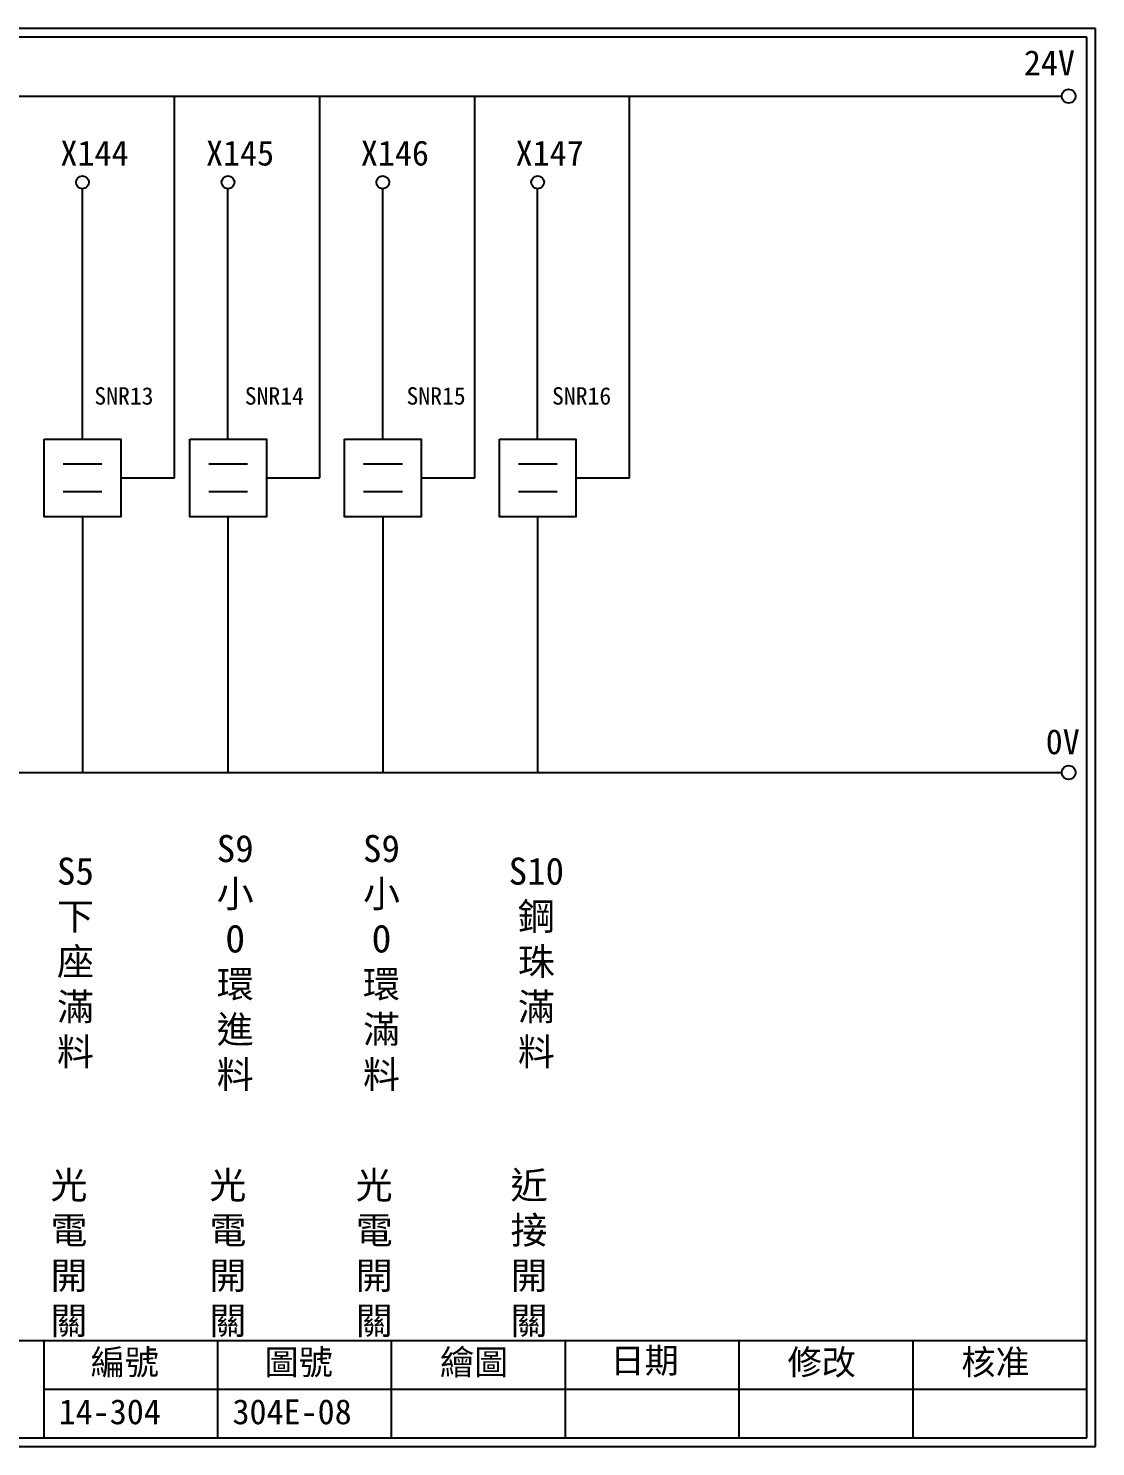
# Model space of a CAD drawing. Extents: x 325 to 612, y 3 to 207.
# Drawn here: x 458.8 to 612.3, y 3 to 207 of the extents above; entities that cross this region are included whole.
import ezdxf

# ---------------------------------------------------------------- set-up
doc = ezdxf.new("R2010")
doc.units = 0
doc.layers.get('0').update_dxf_attribs({"linetype": 'CONTINUOUS'})
doc.layers.add('圖框層', color=7, linetype='CONTINUOUS')
doc.layers.add('標尺寸層', color=3, linetype='CONTINUOUS')
doc.styles.add('CNS', font='romanc.shx', dxfattribs={"bigfont": 'chineset.shx'})
doc.styles.add('STSL', font='kaiu.ttf')

msp = doc.modelspace()

# ---------------------------------------------------------------- linework, layer by layer
for p, q in [((479.83, 142.31), (479.83, 197.22)), ((500.76, 142.31), (500.76, 197.22)), ((523.03, 142.31), (523.03, 197.22)), ((545.3, 142.31), (545.3, 197.22)), ((466.6, 147.89), (466.6, 183.91)), ((487.53, 147.89), (487.53, 183.91)), ((509.8, 147.89), (509.8, 183.91)), ((532.07, 147.89), (532.07, 183.91)), ((472.11, 142.31), (479.83, 142.31)), ((493.05, 142.31), (500.76, 142.31)), ((515.32, 142.31), (523.03, 142.31)), ((537.58, 142.31), (545.3, 142.31)), ((466.6, 136.73), (466.6, 99.96)), ((487.53, 136.73), (487.53, 99.96)), ((509.8, 136.73), (509.8, 99.96)), ((532.07, 136.73), (532.07, 99.96))]:
    msp.add_line(p, q)
for points in [[(461.09, 147.89), (472.11, 147.89), (472.11, 136.73), (461.09, 136.73)], [(482.02, 147.89), (493.05, 147.89), (493.05, 136.73), (482.02, 136.73)], [(504.29, 147.89), (515.32, 147.89), (515.32, 136.73), (504.29, 136.73)], [(526.56, 147.89), (537.58, 147.89), (537.58, 136.73), (526.56, 136.73)]]:
    msp.add_lwpolyline(points, close=True)
for centre in [(608.44, 197.22), (608.44, 99.96)]:
    msp.add_circle(centre, 1)
at = {"layer": '圖框層', "color": 7}
for p, q in [((612.32, 206.97), (325.32, 206.97)), ((612.32, 3), (612.32, 206.97)), ((611.07, 205.72), (326.57, 205.72)), ((611.07, 4.25), (611.07, 205.72)), ((326.57, 18.25), (611.07, 18.25)), ((461.07, 4.25), (461.07, 18.25)), ((486.07, 4.25), (486.07, 18.25)), ((511.07, 4.25), (511.07, 18.25)), ((536.07, 4.25), (536.07, 18.25)), ((561.07, 4.25), (561.07, 18.25)), ((586.07, 4.25), (586.07, 18.25)), ((461.07, 11.25), (611.07, 11.25)), ((326.57, 4.25), (611.07, 4.25)), ((325.32, 3), (612.32, 3))]:
    msp.add_line(p, q, dxfattribs=at)
at = {"layer": '標尺寸層', "color": 7}
for p, q in [((329.84, 197.22), (607.44, 197.22)), ((463.84, 144.34), (469.41, 144.34)), ((484.77, 144.34), (490.34, 144.34)), ((507.04, 144.34), (512.61, 144.34)), ((529.31, 144.34), (534.88, 144.34)), ((463.84, 140.37), (469.41, 140.37)), ((484.77, 140.37), (490.34, 140.37)), ((507.04, 140.37), (512.61, 140.37)), ((529.31, 140.37), (534.88, 140.37)), ((330.05, 99.96), (607.44, 99.96))]:
    msp.add_line(p, q, dxfattribs=at)
for centre in [(466.6, 184.83), (487.53, 184.83), (509.8, 184.83), (532.07, 184.83)]:
    msp.add_circle(centre, 0.92, dxfattribs=at)

# ---------------------------------------------------------------- texts
at = {"layer": '圖框層', "color": 4, "style": 'STSL'}
for s, height, p in [('24V', 3.6, (602, 200.22)), ('X144', 3.6, (463.43, 187.24)), ('X145', 3.6, (484.37, 187.24)), ('X146', 3.6, (506.64, 187.24)), ('X147', 3.6, (528.9, 187.24)), ('SNR13', 2.5, (468.31, 152.86)), ('SNR14', 2.5, (489.95, 152.86)), ('SNR15', 2.5, (513.21, 152.86)), ('SNR16', 2.5, (534.14, 152.86)), ('0V', 3.6, (605.14, 102.58)), ('編號', 3.6, (467.78, 13.34)), ('圖號', 3.6, (492.78, 13.34)), ('繪圖', 3.6, (518.01, 13.34)), ('日期', 3.6, (542.54, 13.59)), ('修改', 3.6, (568.01, 13.34)), ('核准', 3.6, (593.01, 13.34)), ('14-304', 3.6, (463.18, 6.22)), ('304E-08', 3.6, (488.18, 6.22))]:
    msp.add_text(s, height=height, dxfattribs=at).set_placement(p)
at = {"layer": '標尺寸層', "color": 7, "char_height": 3.9, "width": 4.9608, "attachment_point": 5, "style": 'CNS'}
for s, insert in [('{\\fDFKai-SB|b0|i0|c136|p65;S9小O環進料}', (488.57, 72.55)), ('{\\fDFKai-SB|b0|i0|c136|p65;S9小O環滿料}', (509.61, 72.55)), ('{\\fDFKai-SB|b0|i0|c136|p65;S5下座滿料}', (465.59, 72.55)), ('{\\fDFKai-SB|b0|i0|c136|p65;S10鋼珠滿料}', (531.88, 72.55)), ('{\\fDFKai-SB|b0|i0|c136|p65;光電開關}', (464.66, 30.65)), ('{\\fDFKai-SB|b0|i0|c136|p65;光電開關}', (487.52, 30.65)), ('{\\fDFKai-SB|b0|i0|c136|p65;光電開關}', (508.56, 30.65)), ('{\\fDFKai-SB|b0|i0|c136|p65;近接開關}', (530.83, 30.65))]:
    msp.add_mtext(s, dxfattribs=dict(at, insert=insert))

doc.saveas('drawing.dxf')
